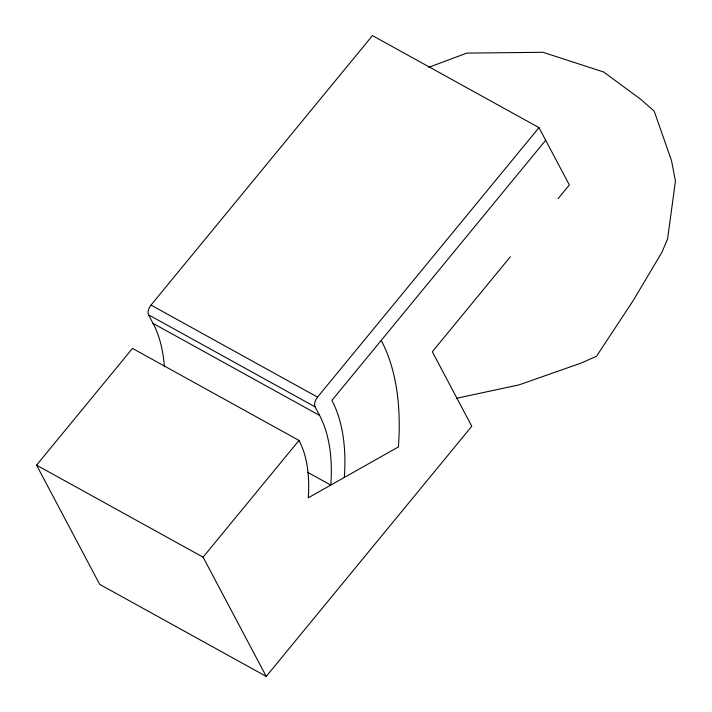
<?xml version="1.0" encoding="UTF-8"?>
<svg xmlns="http://www.w3.org/2000/svg" width="712" height="712" viewBox="0 0 712 712"><rect width="100%" height="100%" fill="white"/><g stroke="black" fill="none" stroke-linecap="round" stroke-linejoin="round"><path stroke-width="1.07" d="M164.374 366.609A191.003 101.629 -61.1 0 0 153.044 323.39L148.496 314.811A7.636 4.067 -61.1 0 1 151.015 305.083L372.465 35.6L538.984 127.626L569.351 184.978L558.11 198.657M510.326 256.81L432.317 351.737L471.78 426.257L266.226 676.4L99.698 584.374L36.561 465.141L132.494 348.408L299.013 440.434A157.299 83.696 -61.1 0 1 308.26 497.804L398.409 446.922A292.125 155.439 -61.1 0 0 381.232 340.372M307.557 472.243L330.795 485.086A191.003 101.629 -61.1 0 0 319.572 415.416L315.024 406.828A7.636 4.067 -61.1 0 1 317.534 397.109L538.984 127.626M266.226 676.4L203.089 557.158L299.013 440.434M545.677 140.264L331.899 400.411A211.224 112.389 -61.1 0 1 344.314 477.449M428.793 67.302L466.823 53.106L543.025 52.296L603.714 72.028L640.693 99.279L654.186 111.134L671.549 160.716L675.439 181.106L667.598 238.84L661.902 252.351L633.288 300.42L596.514 356.276L580.885 363.156L518.923 384.916L456.614 398.266M151.015 305.083L317.534 397.109M148.496 314.811L315.024 406.828M153.044 323.39L319.572 415.416M36.561 465.141L203.089 557.158"/></g></svg>
